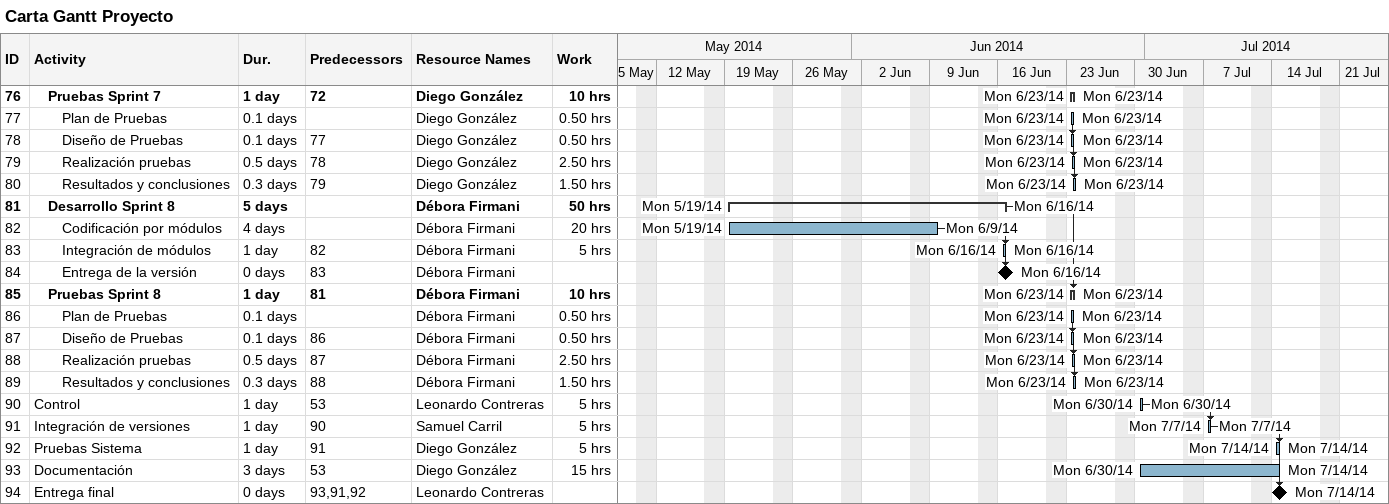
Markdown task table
Carta Gantt Proyecto

| ID | Level | Task | Duration | Start | Finish | Predecessors | Resources | Work (h) |
|---|---|---|---|---|---|---|---|---|
| 76 | 2 | **Pruebas Sprint 7** | 1d | 2014-06-23 | 2014-06-23 | 72 | Diego González | 10 |
| 77 | 3 | Plan de Pruebas | 0.1d | 2014-06-23 | 2014-06-23 |  | Diego González | 0.50 |
| 78 | 3 | Diseño de Pruebas | 0.1d | 2014-06-23 | 2014-06-23 | 77 | Diego González | 0.50 |
| 79 | 3 | Realización pruebas | 0.5d | 2014-06-23 | 2014-06-23 | 78 | Diego González | 2.50 |
| 80 | 3 | Resultados y conclusiones | 0.3d | 2014-06-23 | 2014-06-23 | 79 | Diego González | 1.50 |
| 81 | 2 | **Desarrollo Sprint 8** | 5d | 2014-05-19 | 2014-06-16 |  | Débora Firmani | 50 |
| 82 | 3 | Codificación por módulos | 4d | 2014-05-19 | 2014-06-09 |  | Débora Firmani | 20 |
| 83 | 3 | Integración de módulos | 1d | 2014-06-16 | 2014-06-16 | 82 | Débora Firmani | 5 |
| 84 | 3 | Entrega de la versión | 0d | 2014-06-16 | 2014-06-16 | 83 | Débora Firmani |  |
| 85 | 2 | **Pruebas Sprint 8** | 1d | 2014-06-23 | 2014-06-23 | 81 | Débora Firmani | 10 |
| 86 | 3 | Plan de Pruebas | 0.1d | 2014-06-23 | 2014-06-23 |  | Débora Firmani | 0.50 |
| 87 | 3 | Diseño de Pruebas | 0.1d | 2014-06-23 | 2014-06-23 | 86 | Débora Firmani | 0.50 |
| 88 | 3 | Realización pruebas | 0.5d | 2014-06-23 | 2014-06-23 | 87 | Débora Firmani | 2.50 |
| 89 | 3 | Resultados y conclusiones | 0.3d | 2014-06-23 | 2014-06-23 | 88 | Débora Firmani | 1.50 |
| 90 | 1 | Control | 1d | 2014-06-30 | 2014-06-30 | 53 | Leonardo Contreras | 5 |
| 91 | 1 | Integración de versiones | 1d | 2014-07-07 | 2014-07-07 | 90 | Samuel Carril | 5 |
| 92 | 1 | Pruebas Sistema | 1d | 2014-07-14 | 2014-07-14 | 91 | Diego González | 5 |
| 93 | 1 | Documentación | 3d | 2014-06-30 | 2014-07-14 | 53 | Diego González | 15 |
| 94 | 1 | Entrega final | 0d | 2014-07-14 | 2014-07-14 | 93, 91, 92 | Leonardo Contreras |  |
